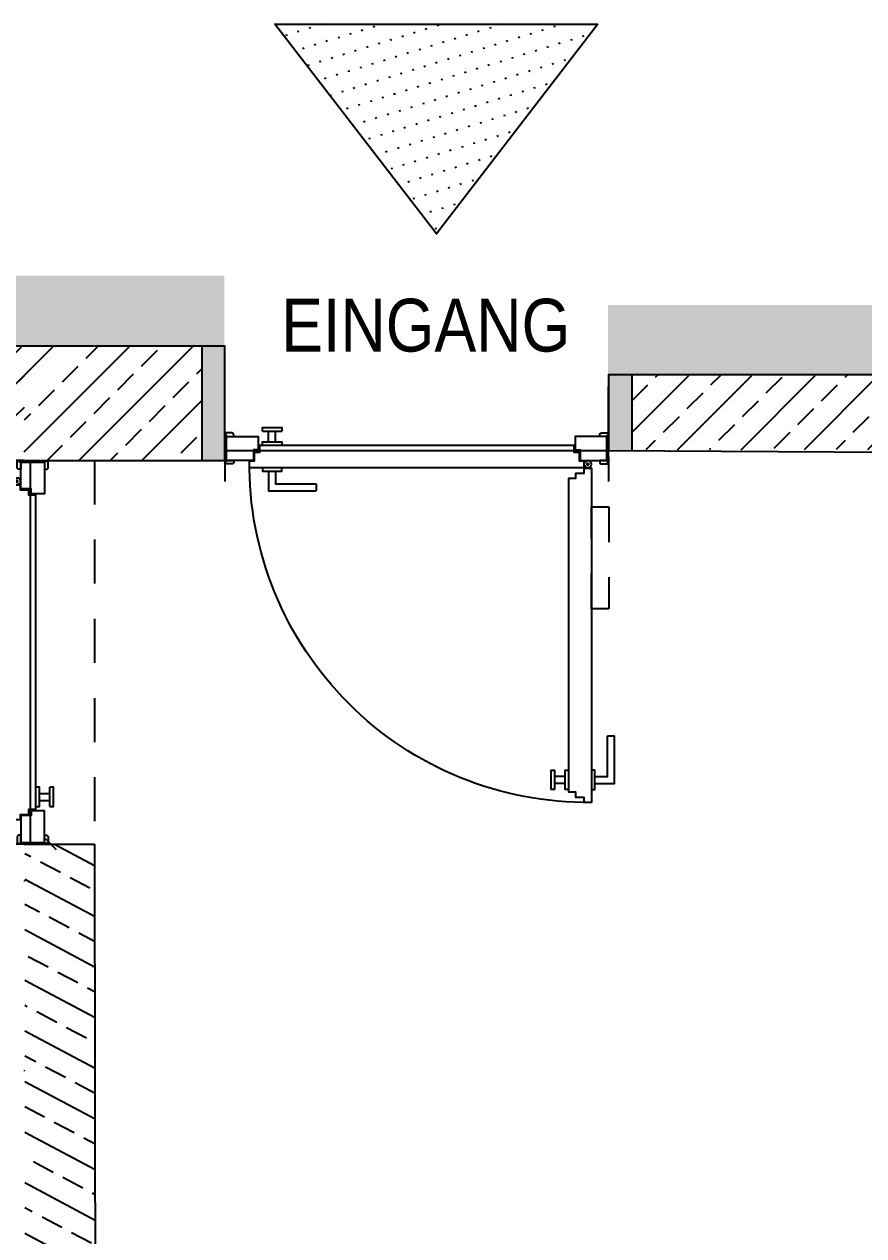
# Model space of a CAD drawing. Header units: millimetres. Extents: x 2865.5 to 2884.6, y 1727 to 1740.
# Drawn here: x 2874.955 to 2877.34, y 1734.844 to 1738.286 of the extents above; entities that cross this region are included whole.
import ezdxf
from ezdxf.enums import TextEntityAlignment as Align

# ---------------------------------------------------------------- set-up
doc = ezdxf.new("R2010")
doc.units = ezdxf.units.MM
doc.linetypes.add('HIDDEN2', pattern=[0.1875, 0.125, -0.0625])
for name, color, linetype in [('01-TXT---------M0', 5, 'Continuous'), ('01-TXT---------PP', 5, 'Continuous'), ('01-TXT-G00-L04-M0', 160, 'Continuous'), ('02-FIL-G00-L04-LILA', 223, 'Continuous'), ('02-FIL-G00-L04-STB', 8, 'Continuous'), ('02-HID-G00-L04-M0', 8, 'HIDDEN2'), ('02-TWA---------M0', 4, 'Continuous'), ('02-ZWA---------M0', 2, 'Continuous'), ('05-STO---------M0', 5, 'Continuous'), ('05-SYM---------M0', 8, 'Continuous'), ('05-SYM-G00-L04-M0', 8, 'Continuous')]:
    doc.layers.add(name, color=color, linetype=linetype)
doc.layers.add('05_HLP---------M0', color=5, linetype='Continuous', plot=False)
doc.styles.add('ARIAL', font='arial.ttf', dxfattribs={"width": 0.85})

# ---------------------------------------------------------------- blocks, each defined once
blk = doc.blocks.new('WET')
at = {"layer": '02-TWA---------M0'}
for points in [[(-0.545, 0), (-0.545, 0.2)], [(0.545, 0), (0.545, 0.2)]]:
    blk.add_lwpolyline(points, dxfattribs=at)
at = {"layer": '02-ZWA---------M0'}
for points in [[(-0.545, 0), (-0.545, -0.07)], [(0.545, 0), (0.545, -0.07)]]:
    blk.add_lwpolyline(points, dxfattribs=at)
at = {"layer": '05-STO---------M0'}
for points in [[(-0.54, 0.058), (-0.52, 0.058), (-0.52, 0.063, 0.414214), (-0.525, 0.068), (-0.545, 0.068)], [(0.54, 0.058), (0.52, 0.058), (0.52, 0.063, -0.414214), (0.525, 0.068), (0.545, 0.068)], [(-0.54, -0.01), (-0.52, -0.01), (-0.52, -0.015, -0.414214), (-0.525, -0.02), (-0.545, -0.02)], [(0.54, -0.01), (0.52, -0.01), (0.52, -0.015, 0.414214), (0.525, -0.02), (0.545, -0.02)]]:
    blk.add_lwpolyline(points, format="xyb", close=True, dxfattribs=at)
for points in [[(-0.464, -0.01), (-0.54, -0.01), (-0.54, 0.058), (-0.45, 0.058), (-0.45, 0.058), (-0.45, 0.058), (-0.45, 0.0195), (-0.464, 0.0195), (-0.464, -0.01)], [(0.464, -0.01), (0.54, -0.01), (0.54, 0.058), (0.45, 0.058), (0.45, 0.058), (0.45, 0.058), (0.45, 0.0195), (0.464, 0.0195), (0.464, -0.01)]]:
    blk.add_lwpolyline(points, dxfattribs=at)
at = {"layer": '05-SYM---------M0'}
for p, q in [((-0.422, -0.908), (-0.392, -0.908)), ((-0.422, -0.928), (-0.392, -0.928))]:
    blk.add_line(p, q, dxfattribs=at)
for points in [[(0.545, 0.018), (-0.545, 0.018)], [(-0.432, -0.061), (-0.432, -0.061), (-0.452, -0.061), (-0.452, -0.046), (-0.476, -0.046), (-0.476, -0.032), (-0.496, -0.032), (-0.496, -0.982), (-0.476, -0.982), (-0.476, -0.968), (-0.452, -0.968), (-0.452, -0.953), (-0.432, -0.953), (-0.432, -0.061)], [(-0.491, -0.021), (-0.481, -0.021)], [(-0.486, -0.026), (-0.486, -0.016)], [(-0.506, -0.928), (-0.562, -0.928), (-0.562, -0.793)], [(-0.542, -0.793), (-0.562, -0.793)], [(-0.506, -0.908), (-0.542, -0.908), (-0.542, -0.793)], [(-0.496, -0.9455), (-0.506, -0.9455), (-0.506, -0.8905), (-0.496, -0.8905)], [(-0.432, -0.9455), (-0.422, -0.9455), (-0.422, -0.8905), (-0.432, -0.8905)], [(-0.392, -0.9455), (-0.382, -0.9455), (-0.382, -0.8905), (-0.392, -0.8905)], [(-0.392, -0.9455), (-0.392, -0.8905)]]:
    blk.add_lwpolyline(points, dxfattribs=at)
at = {"layer": '05-SYM---------M0', "linetype": 'HIDDEN2', "ltscale": 0.2}
blk.add_lwpolyline([(-0.496, -0.142), (-0.546, -0.142), (-0.546, -0.432), (-0.496, -0.432)], close=True, dxfattribs=at)
at = {"layer": '05-SYM---------M0'}
blk.add_circle((-0.486, -0.021), 0.01, dxfattribs=at)
blk.add_arc((-0.486, -0.021), 0.9611, 269.4038, 0.6558, dxfattribs=at)
at = {"layer": '05_HLP---------M0'}
for p, q in [((0.401, 0.043), (0.401, 0.073)), ((0.421, 0.043), (0.421, 0.073))]:
    blk.add_line(p, q, dxfattribs=at)
for points in [[(0.4385, 0.073), (0.4385, 0.083), (0.3835, 0.083), (0.3835, 0.073)], [(0.4385, 0.073), (0.3835, 0.073)], [(0.4385, 0.033), (0.4385, 0.043), (0.3835, 0.043), (0.3835, 0.033)], [(-0.446, 0.033), (-0.446, 0.033), (-0.446, 0.013), (-0.461, 0.013), (-0.461, -0.011), (-0.475, -0.011), (-0.475, -0.031), (0.475, -0.031), (0.475, -0.011), (0.461, -0.011), (0.461, 0.013), (0.446, 0.013), (0.446, 0.033), (-0.446, 0.033)], [(0.4385, -0.031), (0.4385, -0.041), (0.3835, -0.041), (0.3835, -0.031)], [(0.421, -0.041), (0.421, -0.097), (0.286, -0.097)], [(0.401, -0.041), (0.401, -0.077), (0.286, -0.077)], [(0.286, -0.077), (0.286, -0.097)]]:
    blk.add_lwpolyline(points, dxfattribs=at)
blk = doc.blocks.new('01-SQM')
at = {"layer": '01-TXT---------M0', "color": 1, "style": 'ARIAL', "width": 0.85}
blk.add_attdef('ROOM', (0, 0), '', height=0.15, dxfattribs=at)
blk.add_attdef('AREA', text='', height=0.1, dxfattribs=at).set_placement((0, -0.06), align=Align.TOP_LEFT)
at = {"layer": '01-TXT---------PP', "color": 1, "style": 'ARIAL', "width": 0.85}
blk.add_attdef('NR', text='', height=0.15, dxfattribs=at).set_placement((-0.1173, 0), align=Align.RIGHT)
blk.add_attdef('FLOOR', text='', height=0.1, dxfattribs=at).set_placement((0, -0.26), align=Align.TOP_LEFT)

msp = doc.modelspace()

# ---------------------------------------------------------------- hatches: boundary and pattern name
h = msp.add_hatch()
h.set_pattern_fill('ACAD_ISO07W100', color=1, scale=0.01, angle=197.0465)
h.set_pattern_definition([(197.0465413, (1140.721147, 4609.43851), (0.01465742065, -0.0478033474), [0.005, -0.03])])
h.paths.add_polyline_path([(2875.6673, 1738.2862), (2876.1266, 1737.6903), (2876.5847, 1738.2862)])
at = {"layer": '02-FIL-G00-L04-LILA'}
h = msp.add_hatch(dxfattribs=at)
h.set_pattern_fill('HONEY', color=8, scale=0.01, angle=287.0465, style=0)
h.set_pattern_definition([(270, (2886.08507, 1747.109546), (0.0274963, -0.047625), [0.03175, -0.0635]), (30, (2886.08507, 1747.109546), (0.02749631, 0.047624994), [0.03175, -0.0635]), (330, (2886.08507, 1747.109546), (0.05499261, -6e-09), [-0.0635, 0.03175])])
h.paths.add_polyline_path([(2870.9278, 1737.5722), (2872.1951, 1737.5722), (2875.5235, 1737.5723), (2875.5235, 1737.3723), (2870.9282, 1737.3722)])
h = msp.add_hatch(dxfattribs=at)
h.set_pattern_fill('HONEY', color=8, scale=0.01, angle=107.0465, style=0)
h.set_pattern_definition([(90, (2869.415287, 1707.450875), (-0.0274963, 0.047625), [0.03175, -0.0635]), (210, (2869.415287, 1707.450875), (-0.02749631, -0.047624994), [0.03175, -0.0635]), (150, (2869.415287, 1707.450875), (-0.05499261, 6e-09), [-0.0635, 0.03175])])
h.paths.add_polyline_path([(2884.5725, 1737.4882), (2883.3053, 1737.4882), (2876.6132, 1737.4882), (2876.6132, 1737.2882), (2884.5721, 1737.2882)])
h = msp.add_hatch(dxfattribs=at)
h.set_pattern_fill('HONEY', color=8, scale=0.01, angle=287.0465, style=0)
h.set_pattern_definition([(270, (2882.72339, 1767.08553), (0.0274963, -0.047625), [0.03175, -0.0635]), (30, (2882.72339, 1767.08553), (0.02749631, 0.047624994), [0.03175, -0.0635]), (330, (2882.72339, 1767.08553), (0.05499261, -6e-09), [-0.0635, 0.03175])])
h.paths.add_polyline_path([(2875.461, 1737.0482), (2868.8334, 1737.0482), (2875.5254, 1737.0482), (2875.5254, 1737.3729), (2875.4614, 1737.3729)])
h = msp.add_hatch(dxfattribs=at)
h.set_pattern_fill('HONEY', color=8, scale=0.01, angle=107.0465, style=0)
h.set_pattern_definition([(90, (2869.419366, 1707.252193), (-0.0274963, 0.047625), [0.03175, -0.0635]), (210, (2869.419366, 1707.252193), (-0.02749631, -0.047624994), [0.03175, -0.0635]), (150, (2869.419366, 1707.252193), (-0.05499261, 6e-09), [-0.0635, 0.03175])])
h.paths.add_polyline_path([(2876.6817, 1737.2896), (2883.3094, 1737.2896), (2876.6173, 1737.2896), (2876.6173, 1737.0751), (2876.6813, 1737.0751)])
at = {"layer": '02-FIL-G00-L04-STB'}
h = msp.add_hatch(dxfattribs=at)
h.set_pattern_fill('ANSI33', color=8, scale=0.02, angle=287.0465, style=0)
h.set_pattern_definition([(225, (2932.6442, 1649.40713), (0.08980256, -0.08980256), []), (225, (2932.55439, 1649.40713), (0.08980256, -0.08980256), [0.0635, -0.03175])])
h.paths.add_polyline_path([(2873.6624, 1737.1695), (2872.3875, 1737.1635), (2872.3899, 1737.3755), (2874.9556, 1737.3698), (2874.9556, 1737.1698)])
h = msp.add_hatch(dxfattribs=at)
h.set_pattern_fill('ANSI33', color=8, scale=0.02, angle=287.0465, style=0)
h.set_pattern_definition([(225, (2932.64886, 1649.28507), (0.08980256, -0.08980256), []), (225, (2932.55906, 1649.28507), (0.08980256, -0.08980256), [0.0635, -0.03175])])
h.paths.add_polyline_path([(2874.9553, 1737.0477), (2874.9553, 1737.1662), (2875.1589, 1737.3705), (2875.4611, 1737.3705), (2875.4611, 1737.0477)])
h = msp.add_hatch(dxfattribs=at)
h.set_pattern_fill('ANSI33', color=8, scale=0.02, angle=287.0465, style=0)
h.set_pattern_definition([(225, (2936.87066, 1649.32131), (0.08980256, -0.08980256), []), (225, (2936.78086, 1649.32131), (0.08980256, -0.08980256), [0.0635, -0.03175])])
h.paths.add_polyline_path([(2879.3803, 1737.0837), (2876.6802, 1737.0766), (2876.6826, 1737.2886), (2880.7084, 1737.2839), (2880.7084, 1737.0839)])
h = msp.add_hatch(dxfattribs=at)
h.set_pattern_fill('ANSI33', color=8, scale=0.02, angle=107.0465, style=0)
h.set_pattern_definition([(152.0465413, (1138.08304, 4615.19242), (-0.0595317823, -0.112182739), []), (152.0465413, (1138.05671, 4615.27828), (-0.0595317823, -0.112182739), [0.0635, -0.03175])])
h.paths.add_polyline_path([(2875.1569, 1734.5997), (2875.1572, 1734.2366), (2875.1572, 1734.3566), (2875.1572, 1734.3566), (2875.1572, 1735.9595), (2875.0656, 1735.9595), (2875.0656, 1735.9566), (2874.9572, 1735.9566), (2874.9568, 1734.5997)])

# ---------------------------------------------------------------- linework, layer by layer
at = {"color": 1}
msp.add_lwpolyline([(2876.5847, 1738.2862), (2876.1266, 1737.6903), (2875.6673, 1738.2862), (2876.5847, 1738.2862)], dxfattribs=at)
at = {"color": 8}
for points in [[(2875.1534, 1737.3719), (2872.4153, 1737.3719)], [(2875.5252, 1737.0471), (2875.5252, 1737.3719), (2875.1553, 1737.3719)], [(2875.4609, 1737.0472), (2875.4609, 1737.3719)], [(2879.1803, 1737.2897), (2876.6152, 1737.2897), (2876.6152, 1737.0751), (2879.1803, 1737.0596)], [(2876.682, 1737.0747), (2876.682, 1737.2897)], [(2875.1553, 1737.0469), (2875.5252, 1737.0469)], [(2875.1553, 1735.9569), (2875.1564, 1734.5998)]]:
    msp.add_lwpolyline(points, dxfattribs=at)
at = {"layer": '02-FIL-G00-L04-STB', "color": 8, "linetype": 'Continuous'}
for p, q in [((2875.0381, 1737.3719), (2874.8381, 1737.1719)), ((2875.0466, 1735.9409), (2875.0156, 1735.9719)), ((2874.9568, 1735.8511), (2874.9553, 1735.8526)), ((2874.9568, 1735.3122), (2874.9553, 1735.3138))]:
    msp.add_line(p, q, dxfattribs=at)
at = {"layer": '02-HID-G00-L04-M0', "color": 8}
msp.add_lwpolyline([(2875.1553, 1737.0469), (2875.1553, 1735.9569)], dxfattribs=at)

# ---------------------------------------------------------------- block references
at = {"layer": '01-TXT-G00-L04-M0', "color": 8, "rotation": 359.9999999808717}
msp.add_blockref('01-SQM', (2875.6852, 1737.3562), dxfattribs=at).add_auto_attribs({'ROOM': 'EINGANG'})
at = {"layer": '05-SYM-G00-L04-M0', "color": 8, "xscale": -1}
msp.add_blockref('WET', (2876.0702, 1737.0571), dxfattribs=at)
at = {"layer": '05-SYM-G00-L04-M0', "color": 8, "rotation": 270.000000009957}
msp.add_blockref('WET', (2874.9553, 1736.5019), dxfattribs=at)

doc.saveas('drawing.dxf')
